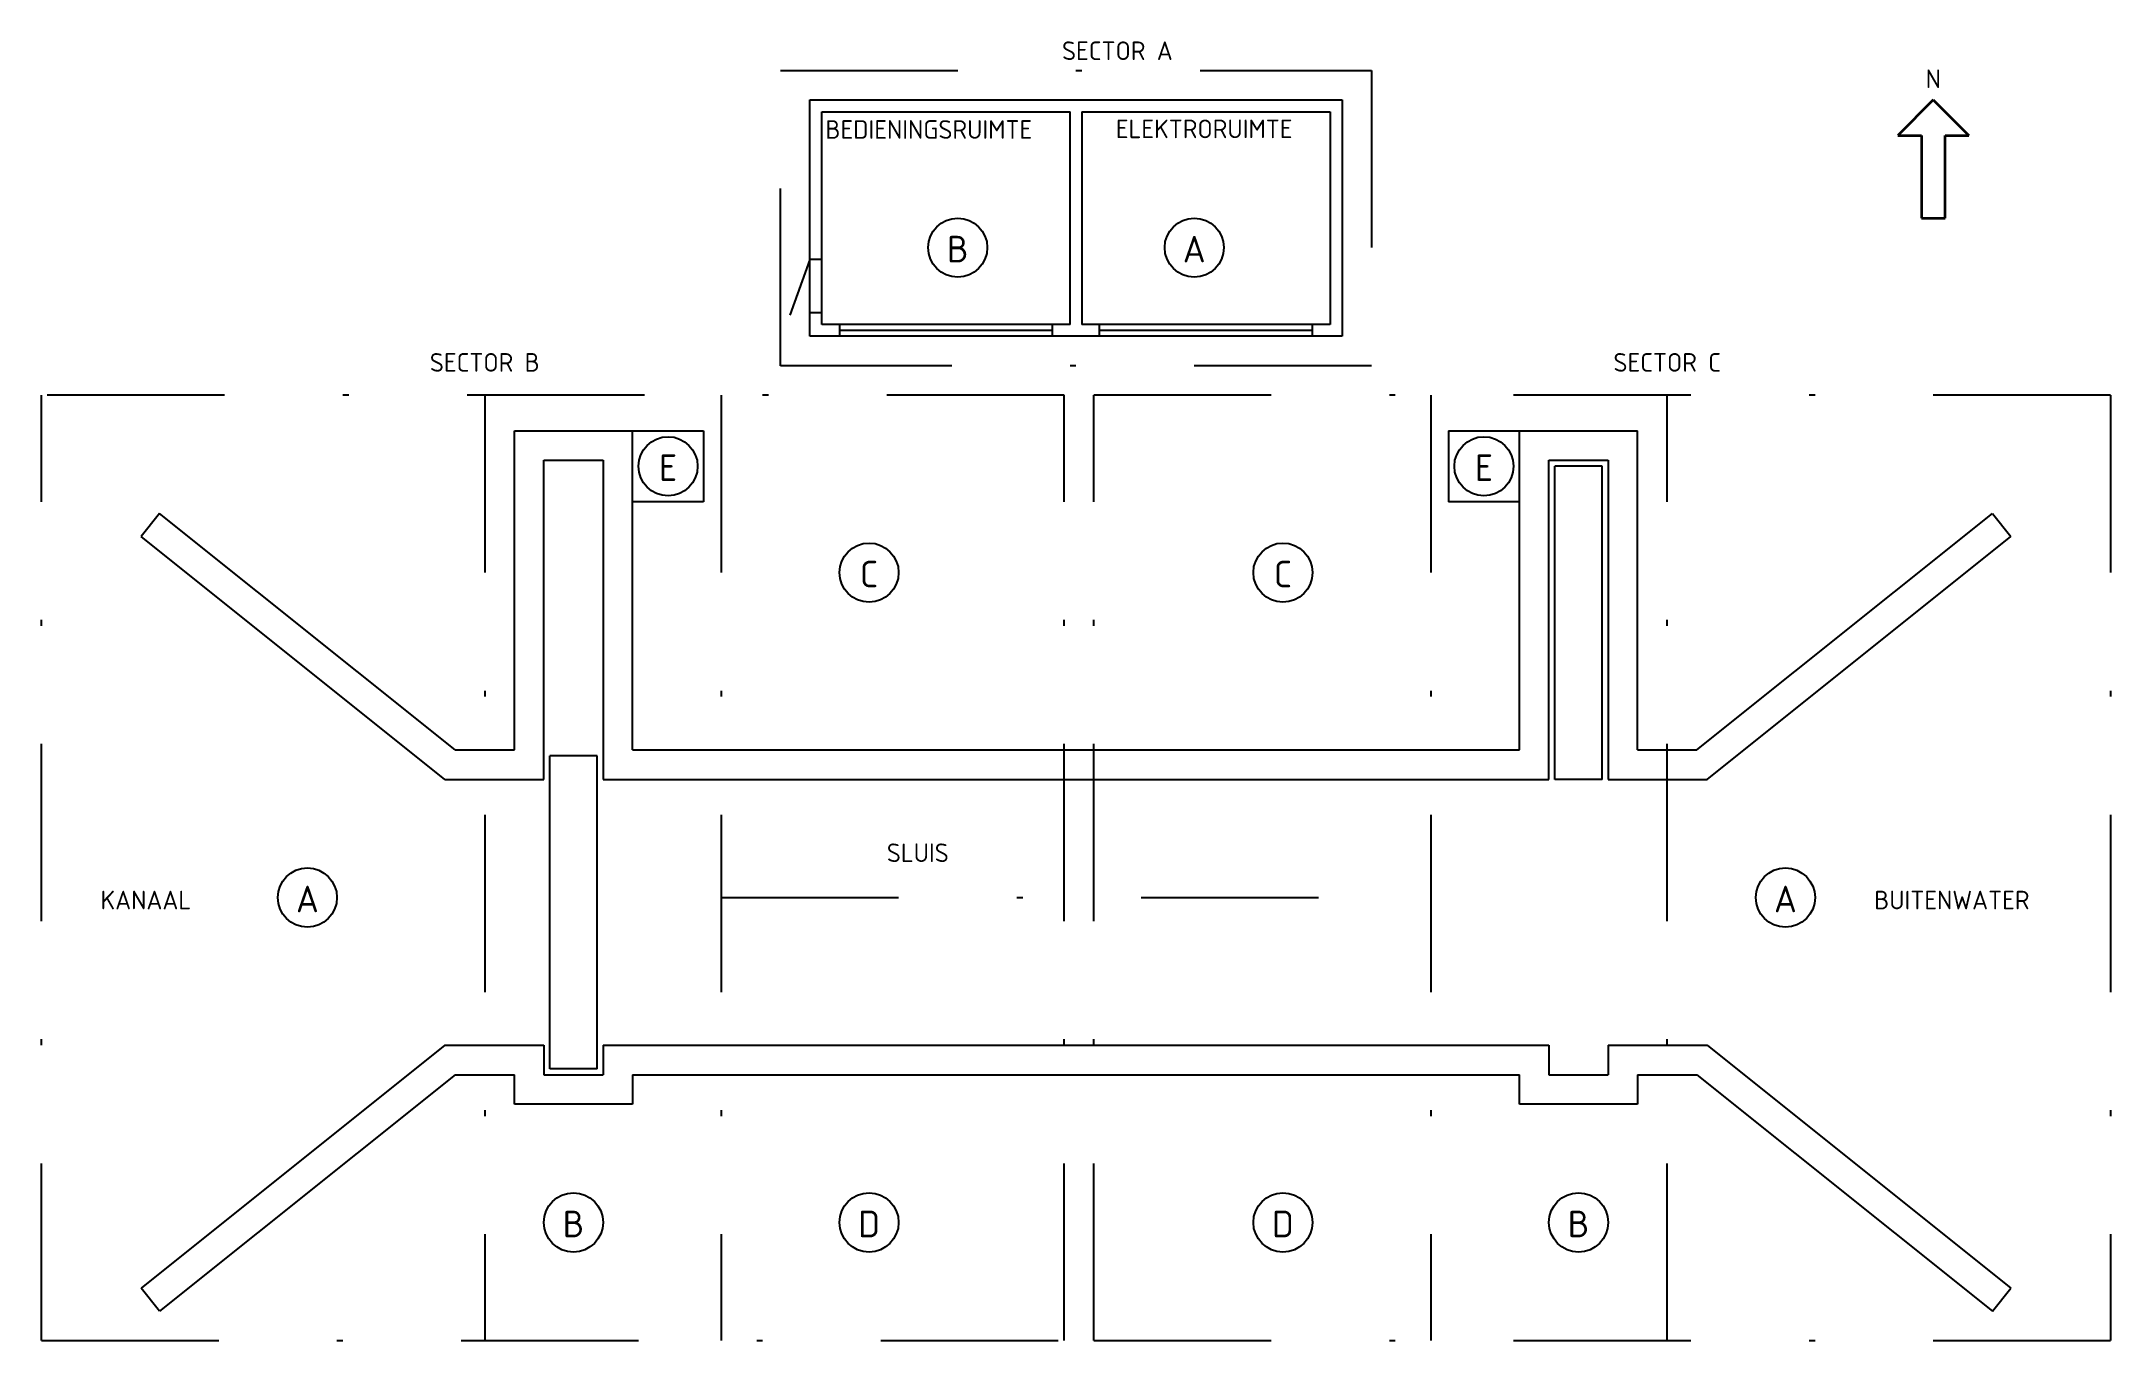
# Model space of a CAD drawing. Header units: metres. Extents: x 2 to 37, y 0.3 to 22.2.
import ezdxf
from ezdxf.enums import TextEntityAlignment as Align

# ---------------------------------------------------------------- set-up
doc = ezdxf.new("R2010")
doc.units = ezdxf.units.M
doc.linetypes.add('XX-DASHDOT', pattern=[10, 3, -2, 0, -2, 3])
for name, color, linetype, lineweight in [('N-CO-KL-ET_SCHEMA-G', 50, 'Continuous', 35), ('N-CO-KL-ET_SCHEMA-T35', 50, 'Continuous', 35), ('N-CO-KL-ET_SCHEMA_BEHUIZING-G', 10, 'XX-DASHDOT', 25), ('N-CO-KL-ET_SCHEMA_COMPONENT-G', 10, 'Continuous', 25), ('N-CO-KL-ET_SCHEMA_DIAGRAM-G', 7, 'Continuous', 25), ('N-CO-KL-ET_SCHEMA_DIAGRAM-T50', 130, 'Continuous', 50)]:
    doc.layers.add(name, color=color, linetype=linetype, lineweight=lineweight)
doc.styles.add('NLCS-ISO', font='NLCS-ISO.ttf')

msp = doc.modelspace()

# ---------------------------------------------------------------- linework, layer by layer
at = {"layer": 'N-CO-KL-ET_SCHEMA-G'}
for p, q in [((34, 21.25), (33.4, 20.65)), ((34, 21.25), (34.6, 20.65)), ((33.4, 20.65), (33.8, 20.65)), ((33.8, 20.65), (33.8, 19.25)), ((34.2, 19.25), (34.2, 20.65)), ((34.2, 20.65), (34.6, 20.65)), ((33.8, 19.25), (34.2, 19.25))]:
    msp.add_line(p, q, dxfattribs=at)
at = {"layer": 'N-CO-KL-ET_SCHEMA_BEHUIZING-G'}
for p, q in [((14.5, 16.75), (14.5, 21.75)), ((14.5, 21.75), (24.5, 21.75)), ((24.5, 21.75), (24.5, 16.75)), ((24.5, 16.75), (14.5, 16.75)), ((2, 0.25), (2, 16.25)), ((19.3, 16.25), (2, 16.25)), ((9.5, 16.25), (9.5, 0.25)), ((13.5, 16.25), (13.5, 0.25)), ((19.3, 0.25), (19.3, 16.25)), ((37, 16.25), (19.8, 16.25)), ((19.8, 0.25), (19.8, 16.25)), ((25.5, 16.25), (25.5, 0.25)), ((29.5, 0.25), (29.5, 16.25)), ((37, 16.25), (37, 0.25)), ((12, 15.65), (13.2, 15.65)), ((13.2, 15.65), (13.2, 14.45)), ((25.8, 15.65), (27, 15.65)), ((25.8, 15.65), (25.8, 14.45)), ((13.2, 14.45), (12, 14.45)), ((27, 14.45), (25.8, 14.45)), ((13.5, 7.75), (25.5, 7.75)), ((2, 0.25), (19.3, 0.25)), ((19.8, 0.25), (37, 0.25))]:
    msp.add_line(p, q, dxfattribs=at)
at = {"layer": 'N-CO-KL-ET_SCHEMA_COMPONENT-G'}
for p, q in [((15, 17.25), (15, 21.25)), ((15, 21.25), (24, 21.25)), ((15.2, 21.05), (19.4, 21.05)), ((15.2, 17.45), (15.2, 21.05)), ((19.4, 17.45), (19.4, 21.05)), ((19.6, 21.05), (19.6, 17.45)), ((19.6, 21.05), (23.8, 21.05)), ((23.8, 21.05), (23.8, 17.45)), ((24, 21.25), (24, 17.25)), ((15, 18.55), (14.662, 17.609)), ((15.2, 18.55), (15, 18.55)), ((15, 17.65), (15.2, 17.65)), ((24, 17.25), (15, 17.25)), ((19.4, 17.45), (15.2, 17.45)), ((15.5, 17.45), (15.5, 17.25)), ((15.5, 17.35), (19.1, 17.35)), ((19.1, 17.25), (19.1, 17.45)), ((23.8, 17.45), (19.6, 17.45)), ((19.9, 17.25), (19.9, 17.45)), ((19.9, 17.35), (23.5, 17.35)), ((23.5, 17.25), (23.5, 17.45)), ((10, 15.65), (12, 15.65)), ((10, 10.25), (10, 15.65)), ((12, 10.25), (12, 15.65)), ((27, 10.25), (27, 15.65)), ((27, 15.65), (29, 15.65)), ((29, 10.25), (29, 15.65)), ((10.5, 15.15), (11.5, 15.15)), ((10.5, 9.75), (10.5, 15.15)), ((11.5, 15.15), (11.5, 9.75)), ((27.5, 9.75), (27.5, 15.15)), ((27.5, 15.15), (28.5, 15.15)), ((27.6, 9.75), (27.6, 15.05)), ((28.4, 15.05), (27.6, 15.05)), ((28.4, 9.75), (28.4, 15.05)), ((28.5, 15.15), (28.5, 9.75)), ((4, 14.25), (3.688, 13.86)), ((9, 10.25), (4, 14.25)), ((30, 10.25), (35, 14.25)), ((35, 14.25), (35.312, 13.86)), ((8.825, 9.75), (3.688, 13.86)), ((30.175, 9.75), (35.312, 13.86)), ((9, 10.25), (10, 10.25)), ((11.4, 10.15), (10.6, 10.15)), ((10.6, 4.85), (10.6, 10.15)), ((11.4, 4.85), (11.4, 10.15)), ((12, 10.25), (27, 10.25)), ((29, 10.25), (30, 10.25)), ((8.825, 9.75), (10.5, 9.75)), ((11.5, 9.75), (27.5, 9.75)), ((28.4, 9.75), (27.6, 9.75)), ((28.5, 9.75), (30.175, 9.75)), ((8.825, 5.25), (3.688, 1.14)), ((8.825, 5.25), (10.5, 5.25)), ((10.5, 5.25), (10.5, 4.75)), ((11.5, 5.25), (27.5, 5.25)), ((11.5, 5.25), (11.5, 4.75)), ((27.5, 5.25), (27.5, 4.75)), ((28.5, 5.25), (30.175, 5.25)), ((28.5, 5.25), (28.5, 4.75)), ((30.175, 5.25), (35.312, 1.14)), ((9, 4.75), (4, 0.75)), ((9, 4.75), (10, 4.75)), ((10, 4.25), (10, 4.75)), ((10.5, 4.75), (11.5, 4.75)), ((11.4, 4.85), (10.6, 4.85)), ((12, 4.75), (27, 4.75)), ((12, 4.75), (12, 4.25)), ((27, 4.25), (27, 4.75)), ((27.5, 4.75), (28.5, 4.75)), ((27.5, 4.75), (28.5, 4.75)), ((29, 4.75), (30, 4.75)), ((29, 4.75), (29, 4.25)), ((30, 4.75), (35, 0.75)), ((12, 4.25), (10, 4.25)), ((29, 4.25), (27, 4.25)), ((4, 0.75), (3.688, 1.14)), ((35, 0.75), (35.312, 1.14))]:
    msp.add_line(p, q, dxfattribs=at)
at = {"layer": 'N-CO-KL-ET_SCHEMA_DIAGRAM-G'}
for centre in [(17.5, 18.75), (21.5, 18.75), (12.6, 15.05), (26.4, 15.05), (16, 13.25), (23, 13.25), (6.5, 7.75), (31.5, 7.75), (11, 2.25), (16, 2.25), (23, 2.25), (28, 2.25)]:
    msp.add_circle(centre, 0.5, dxfattribs=at)

# ---------------------------------------------------------------- texts
at = {"layer": 'N-CO-KL-ET_SCHEMA-T35', "style": 'NLCS-ISO'}
for s, p in [('SECTOR A', (20.2, 21.925)), ('N', (34, 21.45)), ('BEDIENINGSRUIMTE', (17.01, 20.592)), ('ELEKTRORUIMTE', (21.668, 20.602)), ('SECTOR B', (9.5, 16.65)), ('SECTOR C', (29.5, 16.65))]:
    msp.add_text(s, height=0.315, dxfattribs=at).set_placement(p, align=Align.CENTER)
for s, p in [('SLUIS', (16.3, 8.35)), ('KANAAL', (3, 7.55)), ('BUITENWATER', (33, 7.55))]:
    msp.add_text(s, height=0.315, dxfattribs=at).set_placement(p)
at = {"layer": 'N-CO-KL-ET_SCHEMA_DIAGRAM-T50', "style": 'NLCS-ISO'}
for s, p in [('B', (17.5, 18.5)), ('A', (21.5, 18.5)), ('E', (12.6, 14.8)), ('E', (26.4, 14.8)), ('C', (16, 13)), ('C', (23, 13)), ('A', (6.5, 7.5)), ('A', (31.5, 7.5)), ('B', (11, 2)), ('D', (16, 2)), ('D', (23, 2)), ('B', (28, 2))]:
    msp.add_text(s, height=0.45, dxfattribs=at).set_placement(p, align=Align.CENTER)

doc.saveas('drawing.dxf')
